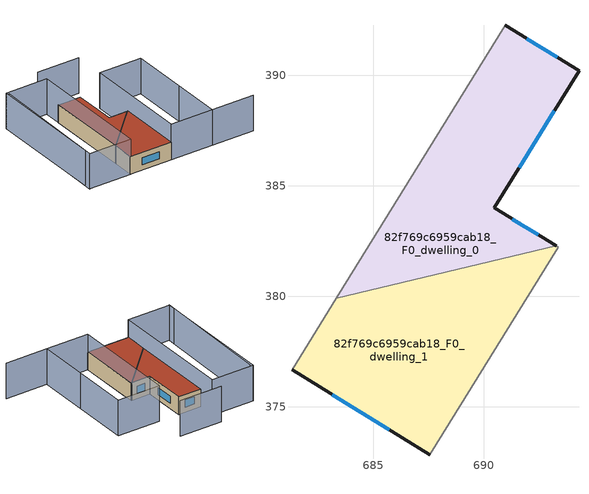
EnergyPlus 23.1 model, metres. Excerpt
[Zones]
82f769c6959cab18_F0_dwelling_0
 floor ground (EU_floor_Construction): 694.32,390.21 690.49,384 693.28,382.28 683.34,379.91 690.99,392.26 z0
 wall outside (EU_wall_Construction): 693.28,382.28 690.49,384 694.32,390.21 690.99,392.26 z0:3
 wall adiabatic (EU_wall_Construction): 690.99,392.26 683.34,379.91 z0:3
 wall to 82f769c6959cab18_F0_dwelling_1 (EU_wall_Construction): 683.34,379.91 693.28,382.28 z0:3
 window (EU_Window_Construction): 693.34,390.81 691.96,391.66 / 691.61,385.82 693.2,388.39 / 692.46,382.78 691.31,383.5 z0.88:2.12
 roof outside (EU_roof_Construction): 693.28,382.28 690.49,384 694.32,390.21 690.99,392.26 683.34,379.91 z3
82f769c6959cab18_F0_dwelling_1
 floor ground (EU_floor_Construction): 693.37,382.22 687.56,372.84 681.33,376.67 683.34,379.91 693.28,382.28 z0
 wall outside (EU_wall_Construction): 681.33,376.67 687.56,372.84 z0:3
 wall adiabatic (EU_wall_Construction): 683.34,379.91 681.33,376.67 / 687.56,372.84 693.37,382.22 693.28,382.28 z0:3
 window (EU_Window_Construction): 683.16,375.55 685.74,373.96 z0.88:2.12
 roof outside (EU_roof_Construction): 687.56,372.84 693.37,382.22 693.28,382.28 683.34,379.91 681.33,376.67 z3
shading: 700.01,365.15 693.79,369 / 693.79,369 703.37,384.48 / 686.34,398.14 675.06,380.47 / 699.96,392.86 693.75,396.71 / 703.37,384.47 693.78,368.99 / 693.78,368.99 687.56,372.84 / 687.56,372.84 697.15,388.32 / 697.15,388.32 703.37,384.47 / 692.54,394.76 681.33,376.66 / 681.33,376.66 675.11,380.52 / 675.11,380.52 686.32,398.61 / 686.32,398.61 692.54,394.76 z0:6
[Building]
EU S2 Campaign: North Axis=0; Terrain=City; Solar Distribution=FullExterior
[Site:Location]
Montreal-Trudeau.Intl.AP: Latitude=45.4667; Longitude=-73.75; Time Zone=-5; Elevation=36
[SizingPeriod:WeatherFileDays]
AnnualSizingPeriod: Begin Month=1; Begin Day of Month=1; End Month=12; End Day of Month=31; Day of Week for Start Day=Monday; Use Weather File Daylight Saving Period=No; Use Weather File Rain and Snow Indicators=No
[MATERIAL]
EU_InternalMass_Material: Roughness=MediumRough; Thickness=0.1; Conductivity=1; Density=1800; Specific Heat=900; Thermal Absorptance=0.9; Solar Absorptance=0.7; Visible Absorptance=0.7
[MATERIAL:NOMASS] Roughness=MediumRough; Thermal Absorptance=0.9; Solar Absorptance=0.7; Visible Absorptance=0.7
Name | Thermal Resistance
EU_wall_NoMass | 1.49909
EU_roof_NoMass | 2.72548
EU_floor_NoMass | 1.36485
[WINDOWMATERIAL:SIMPLEGLAZINGSYSTEM]
EU_Window_SimpleGlazing: UFactor=3.92339; Solar Heat Gain Coefficient=0.8; Visible Transmittance=0.8
[CONSTRUCTION]
EU_wall_Construction: EU_wall_NoMass
EU_roof_Construction: EU_roof_NoMass
EU_floor_Construction: EU_floor_NoMass
EU_Window_Construction: EU_Window_SimpleGlazing
EU_InternalMass_Construction: EU_InternalMass_Material
[ZONE] Type=1; Multiplier=1; Ceiling Height=autocalculate; Volume=163.994; Floor Area=autocalculate; Part of Total Floor Area=Yes
82f769c6959cab18_F0_dwelling_0; 82f769c6959cab18_F0_dwelling_1
[INTERNALMASS] Construction=EU_InternalMass_Construction
Name | Zone or ZoneList | Surface Area
82f769c6959cab18_F0_dwelling_0_EU_InternalMass | 82f769c6959cab18_F0_dwelling_0 | 54.6644
82f769c6959cab18_F0_dwelling_1_EU_InternalMass | 82f769c6959cab18_F0_dwelling_1 | 54.6651
[OTHEREQUIPMENT] Fuel Type=Electricity; Design Level Calculation Method=Watts/Area; Power per Zone Floor Area=1; Fraction Latent=0; Fraction Radiant=0; Fraction Lost=0; Carbon Dioxide Generation Rate=0; EndUse Subcategory=EU_Step8_InternalGains
Name | Zone or ZoneList or Space or SpaceList | Schedule
EU_Step8_InternalGain_82f769c6959cab18_F0_dwelling_0_f000 | 82f769c6959cab18_F0_dwelling_0 | EU_Step8_GainSchedule_82f769c6959cab18_F0_dwelling_0_f000
EU_Step8_InternalGain_82f769c6959cab18_F0_dwelling_1_f000 | 82f769c6959cab18_F0_dwelling_1 | EU_Step8_GainSchedule_82f769c6959cab18_F0_dwelling_1_f000
[ZONEVENTILATION:DESIGNFLOWRATE] Schedule=EU_AlwaysOn; Design Flow Rate Calculation Method=AirChanges/Hour; Air Changes per Hour=0.704319; Ventilation Type=Natural; Fan Pressure Rise=0; Fan Total Efficiency=1; Constant Term Coefficient=1; Temperature Term Coefficient=0; Velocity Term Coefficient=0; Velocity Squared Term Coefficient=0; Minimum Indoor Temperature=-100; Maximum Indoor Temperature=100; Delta Temperature=-100; Minimum Outdoor Temperature=-100; Maximum Outdoor Temperature=100; Maximum Wind Speed=40
Name | Zone or ZoneList or Space or SpaceList
EU_ConstantAir_82f769c6959cab18_F0_dwelling_0 | 82f769c6959cab18_F0_dwelling_0
EU_ConstantAir_82f769c6959cab18_F0_dwelling_1 | 82f769c6959cab18_F0_dwelling_1
[HVACTEMPLATE:THERMOSTAT] Constant Heating Setpoint=20; Constant Cooling Setpoint=50
EU_HeatOnly_82f769c6959cab18_F0_dwelling_0; EU_HeatOnly_82f769c6959cab18_F0_dwelling_1
[HVACTEMPLATE:ZONE:IDEALLOADSAIRSYSTEM] System Availability Schedule=EU_AlwaysOn; Maximum Heating Supply Air Temperature=50; Minimum Cooling Supply Air Temperature=13; Maximum Heating Supply Air Humidity Ratio=0.0156; Minimum Cooling Supply Air Humidity Ratio=0.0077; Heating Limit=NoLimit; Cooling Limit=NoLimit; Heating Availability Schedule=EU_AlwaysOn; Cooling Availability Schedule=EU_CoolingOff; Dehumidification Control Type=ConstantSensibleHeatRatio; Cooling Sensible Heat Ratio=0.7; Dehumidification Setpoint=60; Humidification Control Type=None; Humidification Setpoint=30; Outdoor Air Method=None; Outdoor Air Flow Rate per Person=0.00944; Outdoor Air Flow Rate per Zone Floor Area=0; Outdoor Air Flow Rate per Zone=0; Demand Controlled Ventilation Type=None; Outdoor Air Economizer Type=NoEconomizer; Heat Recovery Type=None; Sensible Heat Recovery Effectiveness=0.7; Latent Heat Recovery Effectiveness=0.65
Name | Template Thermostat
82f769c6959cab18_F0_dwelling_0 | EU_HeatOnly_82f769c6959cab18_F0_dwelling_0
82f769c6959cab18_F0_dwelling_1 | EU_HeatOnly_82f769c6959cab18_F0_dwelling_1
[SIZING:ZONE] Zone Cooling Design Supply Air Temperature Input Method=SupplyAirTemperature; Zone Cooling Design Supply Air Temperature=13; Zone Heating Design Supply Air Temperature Input Method=SupplyAirTemperature; Zone Heating Design Supply Air Temperature=50; Zone Cooling Design Supply Air Humidity Ratio=0.008; Zone Heating Design Supply Air Humidity Ratio=0.008; Cooling Design Air Flow Method=DesignDay; Cooling Design Air Flow Rate=0; Cooling Minimum Air Flow per Zone Floor Area=0.000762; Cooling Minimum Air Flow=0; Cooling Minimum Air Flow Fraction=0.2; Heating Design Air Flow Method=DesignDay; Heating Design Air Flow Rate=0; Heating Maximum Air Flow per Zone Floor Area=0.002032; Heating Maximum Air Flow=0.141576; Heating Maximum Air Flow Fraction=0.3; Account for Dedicated Outdoor Air System=No; Dedicated Outdoor Air System Control Strategy=NeutralSupplyAir; Dedicated Outdoor Air Low Setpoint Temperature for Design=autosize; Dedicated Outdoor Air High Setpoint Temperature for Design=autosize; Zone Load Sizing Method=Sensible Load Only No Latent Load; Zone Latent Cooling Design Supply Air Humidity Ratio Input Method=HumidityRatioDifference; Zone Cooling Design Supply Air Humidity Ratio Difference=0.005; Zone Latent Heating Design Supply Air Humidity Ratio Input Method=HumidityRatioDifference; Zone Humidification Design Supply Air Humidity Ratio Difference=0.005
82f769c6959cab18_F0_dwelling_0; 82f769c6959cab18_F0_dwelling_1
[SCHEDULE:CONSTANT]
Name | Hourly Value
EU_AlwaysOn | 1
EU_CoolingOff | 0
[SCHEDULE:FILE] Column Number=1; Rows to Skip at Top=0; Number of Hours of Data=8760; Column Separator=Comma; Interpolate to Timestep=No; Minutes per Item=60; Adjust Schedule for Daylight Savings=Yes
Name | File
EU_Step8_GainSchedule_82f769c6959cab18_F0_dwelling_0_f000 | ../../schedules/82f769c6959cab18/82f769c6959cab18_F0_dwelling_0_f000_gain.csv
EU_Step8_GainSchedule_82f769c6959cab18_F0_dwelling_1_f000 | ../../schedules/82f769c6959cab18/82f769c6959cab18_F0_dwelling_1_f000_gain.csv
